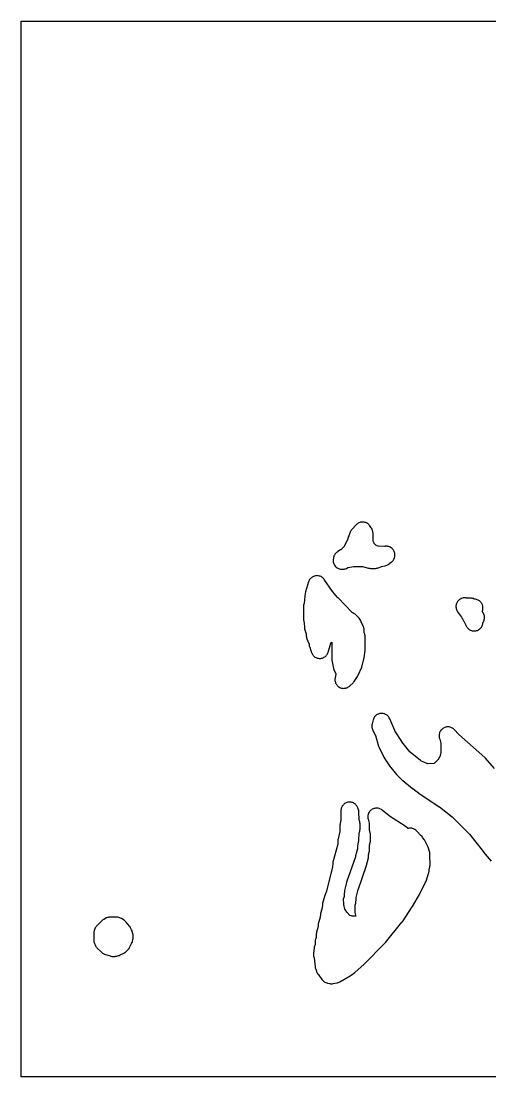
# Model space of a CAD drawing. Header units: millimetres. Extents: x 0 to 300, y 0 to 300.
# Drawn here: x 0 to 133.1, y 0 to 300 of the extents above; entities that cross this region are included whole.
import ezdxf

# ---------------------------------------------------------------- set-up
doc = ezdxf.new("R2010")
doc.units = ezdxf.units.MM
doc.layers.add('CUT', color=7, linetype='CONTINUOUS')

msp = doc.modelspace()

# ---------------------------------------------------------------- linework, layer by layer
at = {"layer": 'CUT'}
for points in [[(300, 299.8947), (300, 0.0614), (299.9971, 0.0029), (299.9386, 0), (0.0614, 0), (0.0029, 0.0029), (0, 0.0614), (0, 299.8947), (0.0029, 299.9532), (0.0614, 299.9561), (299.9386, 299.9561), (299.9971, 299.9532)], [(91.9427, 144.3072), (92.1578, 144.3791), (92.3656, 144.4702), (92.7802, 144.6749), (92.7952, 144.6819), (92.8288, 144.6949), (92.8635, 144.705), (92.8793, 144.7084), (94.3767, 145.0006), (94.3954, 145.0037), (94.477, 145.0113), (94.496, 145.0116), (96.7896, 144.9903), (96.8115, 144.9895), (96.9054, 144.9776), (96.9268, 144.9729), (98.612, 144.5559), (98.9107, 144.5009), (99.2139, 144.4826), (100.6269, 144.4834), (100.8938, 144.4978), (101.1577, 144.5406), (101.4155, 144.6114), (101.6643, 144.7093), (102.1921, 144.9504), (102.2095, 144.9578), (102.2869, 144.9841), (102.3052, 144.9889), (103.3869, 145.2388), (103.6137, 145.3026), (103.8335, 145.3875), (104.0443, 145.4927), (104.2442, 145.6172), (105.0878, 146.1995), (105.2816, 146.3478), (105.4601, 146.5142), (105.6214, 146.6972), (105.7642, 146.8951), (105.8869, 147.106), (105.9886, 147.3278), (106.0681, 147.5585), (106.1247, 147.7958), (106.158, 148.0375), (106.1675, 148.2813), (106.1532, 148.5249), (106.1153, 148.766), (106.054, 149.0021), (105.97, 149.2312), (105.8641, 149.451), (105.7372, 149.6594), (105.5906, 149.8545), (105.4257, 150.0344), (105.2441, 150.1973), (105.0474, 150.3417), (104.8376, 150.4663), (104.6167, 150.5698), (104.3867, 150.6513), (104.1499, 150.71), (103.9085, 150.7453), (103.6647, 150.757), (103.421, 150.7448), (103.2636, 150.7292), (103.2434, 150.7288), (101.4559, 150.7445), (101.4345, 150.7453), (101.3887, 150.7509), (101.3438, 150.7618), (101.3235, 150.7686), (100.9377, 150.9104), (100.9195, 150.9176), (100.8818, 150.9361), (100.8488, 150.9621), (100.8344, 150.9753), (100.3094, 151.4844), (100.2953, 151.4989), (100.2676, 151.5323), (100.2477, 151.5709), (100.2399, 151.5896), (100.0158, 152.1706), (100.0139, 152.1757), (100.0003, 152.2219), (99.9971, 152.2505), (99.9959, 152.2746), (99.9427, 154.4494), (99.9245, 154.6955), (99.8821, 154.9386), (99.816, 155.1763), (99.7621, 155.3387), (99.6754, 155.5629), (99.5676, 155.7778), (99.4397, 155.9813), (99.0297, 156.5689), (98.8781, 156.7647), (98.7079, 156.9446), (98.5208, 157.1067), (98.3185, 157.2495), (98.1032, 157.3716), (97.8768, 157.4718), (97.6415, 157.5491), (97.3998, 157.6028), (97.154, 157.6322), (96.9065, 157.6373), (96.6596, 157.6178), (96.416, 157.574), (96.1778, 157.5063), (95.9475, 157.4154), (95.7273, 157.3022), (95.5194, 157.1677), (95.3259, 157.0133), (95.1485, 156.8406), (93.9676, 155.5704), (93.8199, 155.3961), (93.6887, 155.2091), (93.575, 155.0109), (93.311, 154.497), (93.2079, 154.269), (93.1281, 154.0319), (92.8247, 152.9544), (92.8193, 152.9369), (92.7907, 152.8635), (92.7828, 152.847), (91.6996, 150.7071), (91.6903, 150.6898), (91.6674, 150.6543), (91.6409, 150.6214), (91.6274, 150.6071), (90.7942, 149.7692), (90.782, 149.7575), (90.754, 149.7339), (90.7238, 149.7129), (90.7097, 149.7045), (89.9193, 149.2544), (89.9124, 149.2505), (89.715, 149.1255), (89.5301, 148.9826), (89.3594, 148.8231), (89.2042, 148.6483), (89.0661, 148.4598), (88.9462, 148.2592), (88.8456, 148.0484), (88.765, 147.829), (88.7053, 147.6031), (88.667, 147.3726), (88.6234, 147.0056), (88.6064, 146.7572), (88.6142, 146.5083), (88.6468, 146.2615), (88.7037, 146.0191), (88.7844, 145.7836), (88.8882, 145.5572), (89.014, 145.3424), (89.1605, 145.141), (89.3263, 144.9553), (89.5097, 144.787), (89.709, 144.6378), (89.9222, 144.5091), (90.1471, 144.4022), (90.3815, 144.3183), (90.6231, 144.2581), (90.8695, 144.2222), (91.1182, 144.211), (91.1276, 144.2111), (91.2708, 144.2118), (91.4974, 144.2232), (91.7219, 144.2551)], [(80.17, 133.4275), (80.1972, 129.9949), (80.2092, 129.7688), (80.2417, 129.5447), (80.2943, 129.3244), (80.3666, 129.1098), (80.3849, 129.0626), (80.3953, 129.0292), (80.3997, 128.9934), (80.4006, 128.9763), (80.4401, 127.7047), (80.4577, 127.476), (80.4962, 127.2498), (80.5553, 127.0282), (80.9162, 125.8874), (80.9224, 125.8655), (80.9405, 125.7687), (80.9426, 125.746), (80.9708, 125.3039), (81.0044, 125.0249), (81.0692, 124.7513), (81.1642, 124.4867), (81.7395, 123.1304), (81.7465, 123.1126), (81.7586, 123.0733), (81.7667, 123.0329), (81.769, 123.0139), (81.7974, 122.7179), (81.8299, 122.4899), (81.8832, 122.2659), (81.9569, 122.0477), (82.3014, 121.1648), (82.3078, 121.147), (82.3187, 121.1078), (82.34, 120.9839), (82.3422, 120.9843), (82.3646, 120.8529), (82.4289, 120.6177), (82.5157, 120.3899), (82.6243, 120.1716), (82.7536, 119.965), (82.9024, 119.7719), (83.0694, 119.5942), (83.2529, 119.4337), (83.4511, 119.2917), (83.6622, 119.1698), (83.8842, 119.069), (84.1149, 118.9903), (84.3522, 118.9345), (84.5938, 118.902), (84.8375, 118.8932), (85.0808, 118.9082), (85.3215, 118.9468), (85.5573, 119.0087), (85.786, 119.0933), (86.0053, 119.1997), (86.2133, 119.327), (86.4078, 119.4739), (86.5871, 119.6391), (86.7495, 119.821), (86.8933, 120.0178), (87.0174, 120.2277), (87.1204, 120.4486), (87.2013, 120.6786), (87.8419, 122.8266), (87.8485, 122.8468), (87.8844, 122.9309), (87.8943, 122.9496), (88.179, 123.4523), (88.2064, 123.4958), (88.2089, 123.4444), (88.2091, 118.8886), (88.2217, 118.6388), (88.2591, 118.3914), (88.7405, 116.0196), (88.8153, 115.7369), (88.9227, 115.4648), (89.3304, 114.5858), (89.3383, 114.5677), (89.3516, 114.5293), (89.3488, 114.4888), (89.346, 114.4692), (89.1472, 113.3065), (89.118, 113.0656), (89.1122, 112.823), (89.13, 112.581), (89.1712, 112.3418), (89.2354, 112.1078), (89.3219, 111.8811), (89.4301, 111.6639), (89.5587, 111.4581), (89.7068, 111.2658), (89.8727, 111.0888), (90.0551, 110.9287), (90.2521, 110.787), (90.4619, 110.6651), (90.6826, 110.5641), (90.912, 110.485), (91.148, 110.4285), (91.3883, 110.3952), (91.6308, 110.3852), (91.8731, 110.3989), (92.1129, 110.436), (92.348, 110.4961), (92.5761, 110.5788), (92.7952, 110.6832), (93.0031, 110.8083), (93.1979, 110.953), (93.3777, 111.1159), (94.26, 111.9967), (94.4213, 112.174), (94.565, 112.366), (95.5196, 113.7785), (95.6347, 113.966), (95.7328, 114.1629), (96.7117, 116.365), (96.791, 116.5665), (96.8526, 116.7741), (97.3619, 118.8116), (97.4149, 119.0893), (97.6867, 121.139), (97.7084, 121.4746), (97.6983, 125.0741), (97.6847, 125.3274), (97.6455, 125.578), (97.5812, 125.8233), (97.4677, 126.1809), (97.4628, 126.1974), (97.455, 126.2322), (97.4503, 126.2677), (97.4491, 126.2844), (97.4147, 127.016), (97.3942, 127.2387), (97.3538, 127.4586), (97.294, 127.6741), (97.2152, 127.8834), (96.6005, 129.3171), (96.4896, 129.5436), (96.3564, 129.7578), (95.9535, 130.3381), (95.8137, 130.5209), (95.6577, 130.69), (95.2599, 131.0835), (95.0836, 131.2578), (94.9005, 131.4218), (94.7023, 131.5671), (94.4907, 131.6922), (94.2679, 131.7959), (94.0827, 131.8608), (94.0591, 131.8702), (94.017, 131.91), (89.9896, 136.0808), (89.9616, 136.1107), (89.9347, 136.1417), (88.5127, 137.8327), (88.4788, 137.875), (88.4468, 137.9188), (86.0716, 141.3304), (85.9229, 141.5233), (85.7561, 141.7007), (85.5729, 141.8611), (85.3749, 142.003), (85.164, 142.1248), (84.9423, 142.2256), (84.7118, 142.3043), (84.4748, 142.3603), (84.2335, 142.3929), (83.9901, 142.4018), (83.747, 142.3871), (83.5065, 142.3487), (83.2709, 142.2872), (83.0424, 142.203), (82.8231, 142.0969), (82.6152, 141.9701), (82.4207, 141.8236), (82.2413, 141.6589), (82.0788, 141.4775), (81.9347, 141.2811), (81.8104, 141.0717), (81.7071, 140.8512), (81.6257, 140.6216), (80.7928, 137.8506), (80.7365, 137.626), (80.7012, 137.3971), (80.3994, 134.5784), (80.3965, 134.5575), (80.3768, 134.4688), (80.3705, 134.4487), (80.3055, 134.2592), (80.229, 133.9877), (80.1837, 133.7092)], [(125.5632, 129.7311), (125.6187, 129.6233), (125.6456, 129.5709), (125.6633, 129.5365), (125.6798, 129.5045), (126.2689, 128.3591), (126.4291, 128.0477), (126.5515, 127.8359), (126.694, 127.6371), (126.8552, 127.4532), (127.0336, 127.2859), (127.2275, 127.1368), (127.4351, 127.0075), (127.6543, 126.899), (127.883, 126.8124), (128.1192, 126.7486), (128.3604, 126.7082), (128.6044, 126.6916), (128.8489, 126.6989), (129.0914, 126.73), (129.3298, 126.7847), (129.5617, 126.8624), (129.7849, 126.9624), (129.9973, 127.0838), (130.1968, 127.2253), (130.3815, 127.3856), (130.5496, 127.5632), (130.6996, 127.7564), (130.83, 127.9633), (130.9396, 128.182), (131.0272, 128.4103), (131.0922, 128.6461), (131.1337, 128.8872), (131.1429, 129.0129), (131.1501, 129.0717), (131.1559, 129.0802), (131.2857, 129.2901), (131.3942, 129.5118), (131.4803, 129.743), (131.5432, 129.9817), (131.5823, 130.2253), (131.5971, 130.4717), (131.5876, 130.7183), (131.5538, 130.9627), (131.4961, 131.2027), (131.415, 131.4357), (131.3113, 131.6597), (131.1861, 131.8723), (131.0405, 132.0716), (130.9865, 132.1318), (130.9354, 132.195), (130.9535, 132.2522), (130.9985, 132.3734), (131.0724, 132.6064), (131.1231, 132.8455), (131.1503, 133.0885), (131.1535, 133.3329), (131.133, 133.5765), (131.0887, 133.8169), (131.0211, 134.0518), (130.9854, 134.1419), (130.931, 134.279), (130.8191, 134.4963), (130.6864, 134.7016), (130.5344, 134.8931), (130.3644, 135.0687), (130.1781, 135.2269), (129.9772, 135.3662), (129.7636, 135.4851), (129.5395, 135.5827), (129.3069, 135.6579), (129.0681, 135.71), (128.8253, 135.7385), (128.7694, 135.7424), (128.7327, 135.7476), (128.6948, 135.7567), (128.6769, 135.7624), (128.3612, 135.871), (128.1237, 135.9398), (127.8806, 135.9848), (127.6343, 136.0056), (126.5941, 136.0416), (126.5759, 136.0426), (126.5558, 136.0452), (126.5384, 136.0474), (126.5217, 136.0511), (126.3866, 136.0744), (126.2841, 136.0921), (126.0437, 136.1101), (125.8026, 136.1047), (125.5632, 136.0762), (125.3277, 136.0248), (125.0982, 135.9509), (124.9069, 135.8682), (124.8852, 135.8588), (124.8768, 135.8552), (124.6658, 135.7387), (124.4669, 135.6024), (124.2821, 135.4475), (124.1131, 135.2756), (123.9614, 135.0882), (123.8284, 134.8871), (123.7155, 134.674), (123.6236, 134.4511), (123.5536, 134.2204), (123.5062, 133.984), (123.4818, 133.7441), (123.4805, 133.503), (123.5025, 133.2629), (123.5476, 133.0261), (123.6152, 132.7947), (123.7048, 132.5708), (123.8156, 132.3567), (123.9465, 132.1542), (125.0804, 130.5728), (125.1782, 130.4213), (125.1793, 130.422), (125.275, 130.266), (125.3096, 130.2177), (125.3402, 130.1648), (125.5552, 129.7468)], [(83.1771, 33.8901), (83.1864, 33.8487), (83.1893, 33.8283), (83.4927, 31.2263), (83.5275, 31.0105), (83.581, 30.7985), (83.6529, 30.5919), (84.0087, 29.6974), (84.0951, 29.5044), (84.1975, 29.3193), (84.3152, 29.1436), (85.3736, 27.6993), (85.5439, 27.4913), (85.7356, 27.3028), (85.9465, 27.136), (86.0687, 27.0495), (86.292, 26.9087), (86.5289, 26.7922), (86.7767, 26.7013), (87.0327, 26.6371), (87.679, 26.5107), (87.9029, 26.4774), (88.1289, 26.4645), (88.3552, 26.472), (88.5798, 26.5001), (89.641, 26.6815), (89.8617, 26.7295), (90.0772, 26.7974), (90.2857, 26.8844), (90.4855, 26.9898), (93.4519, 28.7314), (93.6929, 28.8924), (94.7305, 29.6761), (94.8713, 29.7908), (97.2803, 31.9017), (97.4051, 32.0189), (103.3203, 37.9658), (103.4956, 38.1617), (108.1286, 43.9201), (108.2588, 44.0975), (111.0891, 48.3296), (111.1661, 48.4523), (113.1384, 51.8066), (113.2225, 51.9619), (114.8691, 55.2779), (115.0021, 55.6006), (115.7218, 57.7636), (115.7811, 57.9716), (115.8223, 58.1838), (115.8449, 58.3989), (115.8803, 58.9731), (115.8822, 58.9944), (115.8897, 59.0379), (115.9018, 59.0803), (115.9093, 59.1004), (115.9343, 59.1622), (116.0143, 59.3903), (116.0718, 59.6251), (116.1064, 59.8643), (116.1178, 60.1058), (116.1131, 63.2683), (116.0992, 63.5275), (116.0586, 63.7839), (115.9915, 64.0346), (115.5901, 65.2746), (115.5255, 65.4511), (115.4479, 65.6222), (114.7607, 66.9972), (114.6525, 67.1915), (114.5275, 67.3754), (114.0297, 68.0419), (113.8719, 68.2533), (113.6432, 68.5185), (112.2384, 69.9338), (112.0529, 70.1028), (111.8514, 70.2524), (111.6359, 70.381), (111.4086, 70.4874), (111.1717, 70.5704), (110.9278, 70.6293), (110.6792, 70.6634), (110.4284, 70.6724), (110.1779, 70.6562), (109.9304, 70.615), (109.8535, 70.5982), (109.8026, 70.6318), (109.1262, 71.1287), (109.0174, 71.2042), (104.6332, 74.08), (104.5829, 74.1148), (104.5345, 74.1522), (102.517, 75.7943), (102.3159, 75.9419), (102.101, 76.0688), (101.8745, 76.1736), (101.6387, 76.2554), (101.396, 76.3132), (101.1486, 76.3465), (100.8992, 76.355), (100.6502, 76.3386), (100.4041, 76.2974), (100.1633, 76.2319), (99.9302, 76.1428), (99.7072, 76.0308), (99.4964, 75.8972), (99.3, 75.7432), (99.12, 75.5704), (98.9581, 75.3805), (98.8159, 75.1755), (98.6948, 74.9572), (98.5962, 74.728), (98.5208, 74.4901), (98.4696, 74.2459), (98.443, 73.9977), (98.4412, 73.7482), (98.4643, 73.4997), (98.5121, 73.2548), (98.7976, 72.101), (98.8123, 72.0338), (98.8163, 72.0124), (98.8345, 71.8762), (98.8362, 71.8545), (98.8396, 71.7858), (98.8762, 70.1619), (98.8944, 69.9116), (98.9376, 69.6644), (99.0054, 69.4228), (99.0525, 69.2824), (99.0723, 69.2179), (99.078, 69.1974), (99.1055, 69.0719), (99.1193, 68.9442), (99.1205, 68.9228), (99.1223, 68.8555), (99.1227, 67.0492), (99.1208, 66.9793), (99.1195, 66.9572), (99.1047, 66.8247), (99.0751, 66.6946), (99.069, 66.6733), (99.0478, 66.6067), (99.0202, 66.5276), (98.9471, 66.2765), (98.9006, 66.0191), (98.8812, 65.7583), (98.8481, 64.2321), (98.8458, 64.1777), (98.8446, 64.1605), (98.8334, 64.0574), (98.8142, 63.9605), (98.7852, 63.8609), (98.7797, 63.8445), (98.7611, 63.7934), (98.7582, 63.7858), (98.6739, 63.5278), (98.6182, 63.2621), (98.5915, 62.992), (98.5654, 62.3999), (98.5611, 62.3376), (98.5593, 62.3179), (98.5414, 62.1944), (98.5376, 62.175), (98.524, 62.114), (98.0236, 60.1031), (98.0093, 60.0504), (97.9966, 60.0075), (97.98, 59.9555), (95.6182, 53.0898), (95.5554, 52.8767), (95.0769, 50.9414), (95.0277, 50.6865), (95.0053, 50.4278), (94.9731, 49.4998), (94.9694, 49.4373), (94.9677, 49.4175), (94.9516, 49.2991), (94.9238, 49.183), (94.9182, 49.1639), (94.8991, 49.1043), (94.8632, 49.0014), (94.7851, 48.7282), (94.7385, 48.4479), (94.724, 48.1641), (94.7289, 47.3227), (94.7477, 47.0303), (94.8007, 46.742), (94.9983, 45.9359), (95.0461, 45.7668), (95.0831, 45.6515), (95.0248, 45.6468), (94.0753, 45.619), (94.0568, 45.6188), (94.0189, 45.6213), (93.9821, 45.6307), (93.9646, 45.6365), (93.4745, 45.8114), (93.4545, 45.8192), (93.4149, 45.8384), (93.3803, 45.8656), (93.3647, 45.8802), (92.5675, 46.6622), (92.5514, 46.679), (92.491, 46.7541), (92.478, 46.7735), (91.9766, 47.5729), (91.9658, 47.5911), (91.9467, 47.6303), (91.9319, 47.6713), (91.9263, 47.6917), (91.6146, 48.9636), (91.6097, 48.9864), (91.5979, 49.082), (91.5971, 49.1053), (91.5883, 50.6183), (91.5888, 50.6408), (91.5938, 50.687), (91.6041, 50.7323), (91.6109, 50.7537), (91.7215, 51.0713), (91.792, 51.3117), (91.8381, 51.558), (91.8593, 51.8076), (91.8949, 52.8354), (91.8962, 52.856), (91.908, 52.9407), (91.9124, 52.9608), (92.4837, 55.2713), (92.4979, 55.3238), (92.5145, 55.3756), (95.0201, 62.6597), (95.0821, 62.8692), (95.5803, 64.8714), (95.6284, 65.1164), (95.6518, 65.365), (95.6913, 66.2603), (95.6928, 66.2817), (95.6996, 66.3256), (95.711, 66.3685), (95.7183, 66.3888), (95.782, 66.5531), (95.8517, 66.7591), (95.9033, 66.9705), (95.9363, 67.1855), (95.9504, 67.4026), (95.9887, 69.1683), (95.9897, 69.1891), (95.9951, 69.2315), (96.0049, 69.2732), (96.0113, 69.293), (96.0965, 69.5374), (96.1738, 69.8063), (96.2205, 70.0821), (96.2361, 70.3614), (96.2357, 71.909), (96.2211, 72.1781), (96.1777, 72.4441), (96.1058, 72.7039), (96.0043, 73.0064), (95.9984, 73.0254), (95.9893, 73.0655), (95.9843, 73.1063), (95.9834, 73.1262), (95.9395, 75.0731), (95.9182, 75.3473), (95.867, 75.6174), (95.7283, 76.178), (95.6589, 76.4095), (95.5676, 76.6332), (95.4551, 76.847), (95.3225, 77.049), (95.1709, 77.2373), (95.002, 77.41), (94.8171, 77.5656), (94.6181, 77.7027), (94.4067, 77.8199), (94.1851, 77.9161), (93.9552, 77.9905), (93.7191, 78.0423), (93.4792, 78.0711), (93.2376, 78.0766), (92.9967, 78.0588), (92.7585, 78.0178), (92.5255, 77.954), (92.2996, 77.868), (92.0832, 77.7605), (91.8781, 77.6327), (91.6863, 77.4857), (91.5096, 77.3209), (91.3497, 77.1397), (91.208, 76.944), (91.0858, 76.7355), (90.9844, 76.5162), (90.9046, 76.2881), (90.8472, 76.0534), (90.8127, 75.8142), (90.8015, 75.5728), (90.806, 73.117), (90.8056, 73.0973), (90.7976, 73.016), (90.7943, 72.9966), (90.5906, 71.9744), (90.5575, 71.7604), (90.5431, 71.5444), (90.5034, 69.8508), (90.5024, 69.8309), (90.4922, 69.749), (90.4883, 69.7294), (90.0155, 67.6544), (89.9756, 67.4344), (89.9555, 67.2116), (89.9132, 66.2726), (89.9117, 66.2522), (89.8992, 66.1684), (89.8947, 66.1484), (88.5641, 60.9613), (88.5164, 60.731), (88.4906, 60.4972), (88.4468, 59.8017), (88.4453, 59.7836), (88.4338, 59.7096), (88.4298, 59.692), (86.6997, 52.7686), (86.6778, 52.6916), (86.6508, 52.6162), (86.2299, 51.5494), (86.1295, 51.2359), (85.6327, 49.2406), (85.5878, 49.0168), (85.5634, 48.7897), (85.5206, 48.0931), (85.5202, 48.0878), (85.5132, 48.0381), (85.5076, 48.0135), (85.5009, 47.9905), (85.0876, 46.6894), (85.013, 46.3929), (84.9752, 46.0896), (84.9371, 45.4846), (84.9348, 45.4604), (84.9163, 45.3616), (84.9097, 45.3383), (84.5055, 44.066), (84.4503, 43.8628), (84.4123, 43.6556), (84.3919, 43.446), (84.3617, 42.8944), (84.3601, 42.8741), (84.3469, 42.7909), (84.3422, 42.7711), (83.8906, 41.0714), (83.8358, 40.809), (83.8094, 40.5422), (83.7688, 39.6429), (83.7675, 39.6242), (83.7622, 39.586), (83.7497, 39.5494), (83.7424, 39.5321), (83.7357, 39.5172), (83.6463, 39.2902), (83.5795, 39.0555), (83.536, 38.8154), (83.516, 38.5722), (83.4862, 37.6708), (83.4852, 37.6533), (83.4808, 37.6174), (83.4703, 37.5831), (83.464, 37.5666), (83.3669, 37.3282), (83.2903, 37.1121), (83.2338, 36.8899), (83.1979, 36.6634), (83.0215, 35.0862), (83.006, 34.8148), (83.0201, 34.5433), (83.0635, 34.2749), (83.1359, 34.0128)], [(20.6275, 38.8575), (20.6409, 38.6198), (20.6768, 38.3845), (20.735, 38.1537), (20.8148, 37.9294), (20.998, 37.4832), (21.1037, 37.2584), (21.2311, 37.0452), (21.3791, 36.8457), (21.5461, 36.6619), (22.7293, 35.4831), (22.8994, 35.3285), (23.083, 35.1902), (23.2785, 35.0693), (23.4843, 34.967), (23.6986, 34.8839), (25.2561, 34.3614), (25.5124, 34.2903), (25.7749, 34.2469), (26.0404, 34.2316), (26.4323, 34.2299), (26.6383, 34.2375), (26.843, 34.262), (27.045, 34.3034), (27.6357, 34.4499), (27.9042, 34.5327), (28.1617, 34.6452), (29.2001, 35.1701), (29.4192, 35.2951), (29.6245, 35.4415), (29.8141, 35.6079), (30.2981, 36.0779), (30.4787, 36.2731), (30.6376, 36.4864), (30.773, 36.7153), (31.3779, 37.8753), (31.5004, 38.1492), (31.5892, 38.4357), (31.7287, 39.0043), (31.7829, 39.3024), (31.8006, 39.6048), (31.7997, 40.0637), (31.781, 40.3644), (31.7262, 40.6606), (31.5768, 41.2629), (31.4953, 41.5278), (31.3849, 41.7821), (31.0944, 42.3613), (30.9519, 42.6088), (30.7822, 42.8385), (29.8411, 43.9705), (29.6553, 44.1707), (29.4487, 44.3494), (29.2239, 44.5045), (28.4721, 44.9647), (28.2167, 45.1014), (27.9472, 45.2076), (27.7144, 45.284), (27.4615, 45.3527), (27.2028, 45.3944), (26.9411, 45.4089), (25.4161, 45.4131), (25.1829, 45.4028), (24.9517, 45.3709), (24.7245, 45.3175), (24.5033, 45.2432), (24.2899, 45.1486), (23.4844, 44.7453), (23.2487, 44.6107), (23.0289, 44.4515), (22.8277, 44.2693), (21.5226, 42.9519), (21.35, 42.7586), (21.1984, 42.5485), (21.0693, 42.3238), (20.9642, 42.087), (20.7771, 41.5987), (20.7037, 41.3765), (20.6514, 41.1484), (20.6206, 40.9164), (20.6117, 40.6826)]]:
    msp.add_lwpolyline(points, close=True, dxfattribs=at)
msp.add_lwpolyline([(134.4255, 87.6463), (131.8639, 90.5218), (131.6604, 90.7252), (124.2868, 97.2963), (124.244, 97.3363), (124.2033, 97.3784), (123.0713, 98.6065), (123.0356, 98.6452), (122.8626, 98.8155), (122.6739, 98.9683), (122.4713, 99.102), (122.2566, 99.2154), (122.032, 99.3075), (121.7995, 99.3773), (121.5613, 99.4243), (121.3197, 99.4479), (121.0769, 99.448), (120.8353, 99.4245), (120.597, 99.3777), (120.3645, 99.3081), (120.1398, 99.2162), (119.925, 99.1029), (119.7223, 98.9693), (119.5335, 98.8167), (119.3603, 98.6466), (119.2045, 98.4604), (119.0675, 98.26), (118.9506, 98.0472), (118.8548, 97.8241), (118.7812, 97.5928), (118.7303, 97.3554), (118.7027, 97.1142), (118.6986, 96.8715), (118.7181, 96.6295), (118.761, 96.3905), (118.8268, 96.1568), (118.9101, 95.9082), (119.1877, 94.8309), (119.1889, 94.8257), (119.1976, 94.7751), (119.1997, 94.7486), (119.2002, 94.7248), (119.1838, 92.3107), (119.1831, 92.2901), (119.1727, 92.2015), (119.1686, 92.1812), (118.8846, 90.9493), (118.8799, 90.9313), (118.8671, 90.8934), (118.8506, 90.8569), (118.8417, 90.8405), (118.448, 90.1591), (118.4388, 90.1439), (118.4166, 90.1127), (118.3915, 90.0838), (118.3789, 90.0712), (117.3886, 89.1243), (117.3746, 89.1116), (117.3428, 89.0869), (117.303, 89.0807), (117.2842, 89.0793), (115.3692, 88.98), (115.3503, 88.9795), (115.3098, 88.9815), (115.2718, 88.9955), (115.2546, 89.0033), (113.5553, 89.8336), (113.537, 89.8432), (113.4616, 89.8909), (113.4451, 89.9034), (110.5007, 92.2573), (110.4845, 92.271), (110.4196, 92.3362), (110.4059, 92.3525), (108.154, 95.1972), (108.1176, 95.2456), (108.0838, 95.2958), (106.1517, 98.3232), (106.149, 98.3276), (106.1119, 98.3971), (106.1044, 98.4134), (104.6702, 101.7612), (104.5616, 101.9835), (104.4316, 102.1941), (104.2814, 102.3907), (104.1125, 102.5715), (103.9266, 102.7348), (103.7254, 102.8788), (103.511, 103.0023), (103.2854, 103.104), (103.0509, 103.1828), (102.8097, 103.2381), (102.5642, 103.2693), (102.3169, 103.2761), (102.0701, 103.2584), (101.8263, 103.2164), (101.5878, 103.1505), (101.357, 103.0613), (101.1361, 102.9497), (100.9273, 102.8169), (100.7327, 102.6641), (100.5542, 102.4928), (100.3935, 102.3046), (100.2521, 102.1016), (100.1315, 101.8855), (100.0329, 101.6586), (99.9572, 101.423), (99.6586, 100.3072), (99.6042, 100.0508), (99.5769, 99.7902), (99.5771, 99.5282), (99.6047, 99.2676), (99.6594, 99.0114), (99.7407, 98.7623), (99.8475, 98.523), (100.5592, 97.1307), (100.5672, 97.1141), (100.5963, 97.0401), (100.6018, 97.0224), (101.462, 93.9929), (101.5367, 93.7702), (101.6319, 93.5556), (103.0912, 90.6438), (103.2527, 90.3673), (104.79, 88.0849), (104.958, 87.8632), (106.5991, 85.931), (106.7542, 85.7644), (108.2212, 84.3259), (108.4035, 84.1637), (111.158, 81.9455), (111.2227, 81.8952), (113.3657, 80.2822), (113.4955, 80.1909), (118.7105, 76.7614), (118.7505, 76.7339), (118.7894, 76.7048), (122.4143, 73.8731), (122.4703, 73.8265), (122.5234, 73.7766), (127.2044, 69.095), (127.2494, 69.0475), (127.2917, 68.9976), (130.9555, 64.4257), (131.6759, 63.4055), (131.8122, 63.2295), (133.5001, 61.2411)], dxfattribs=at)

doc.saveas('drawing.dxf')
